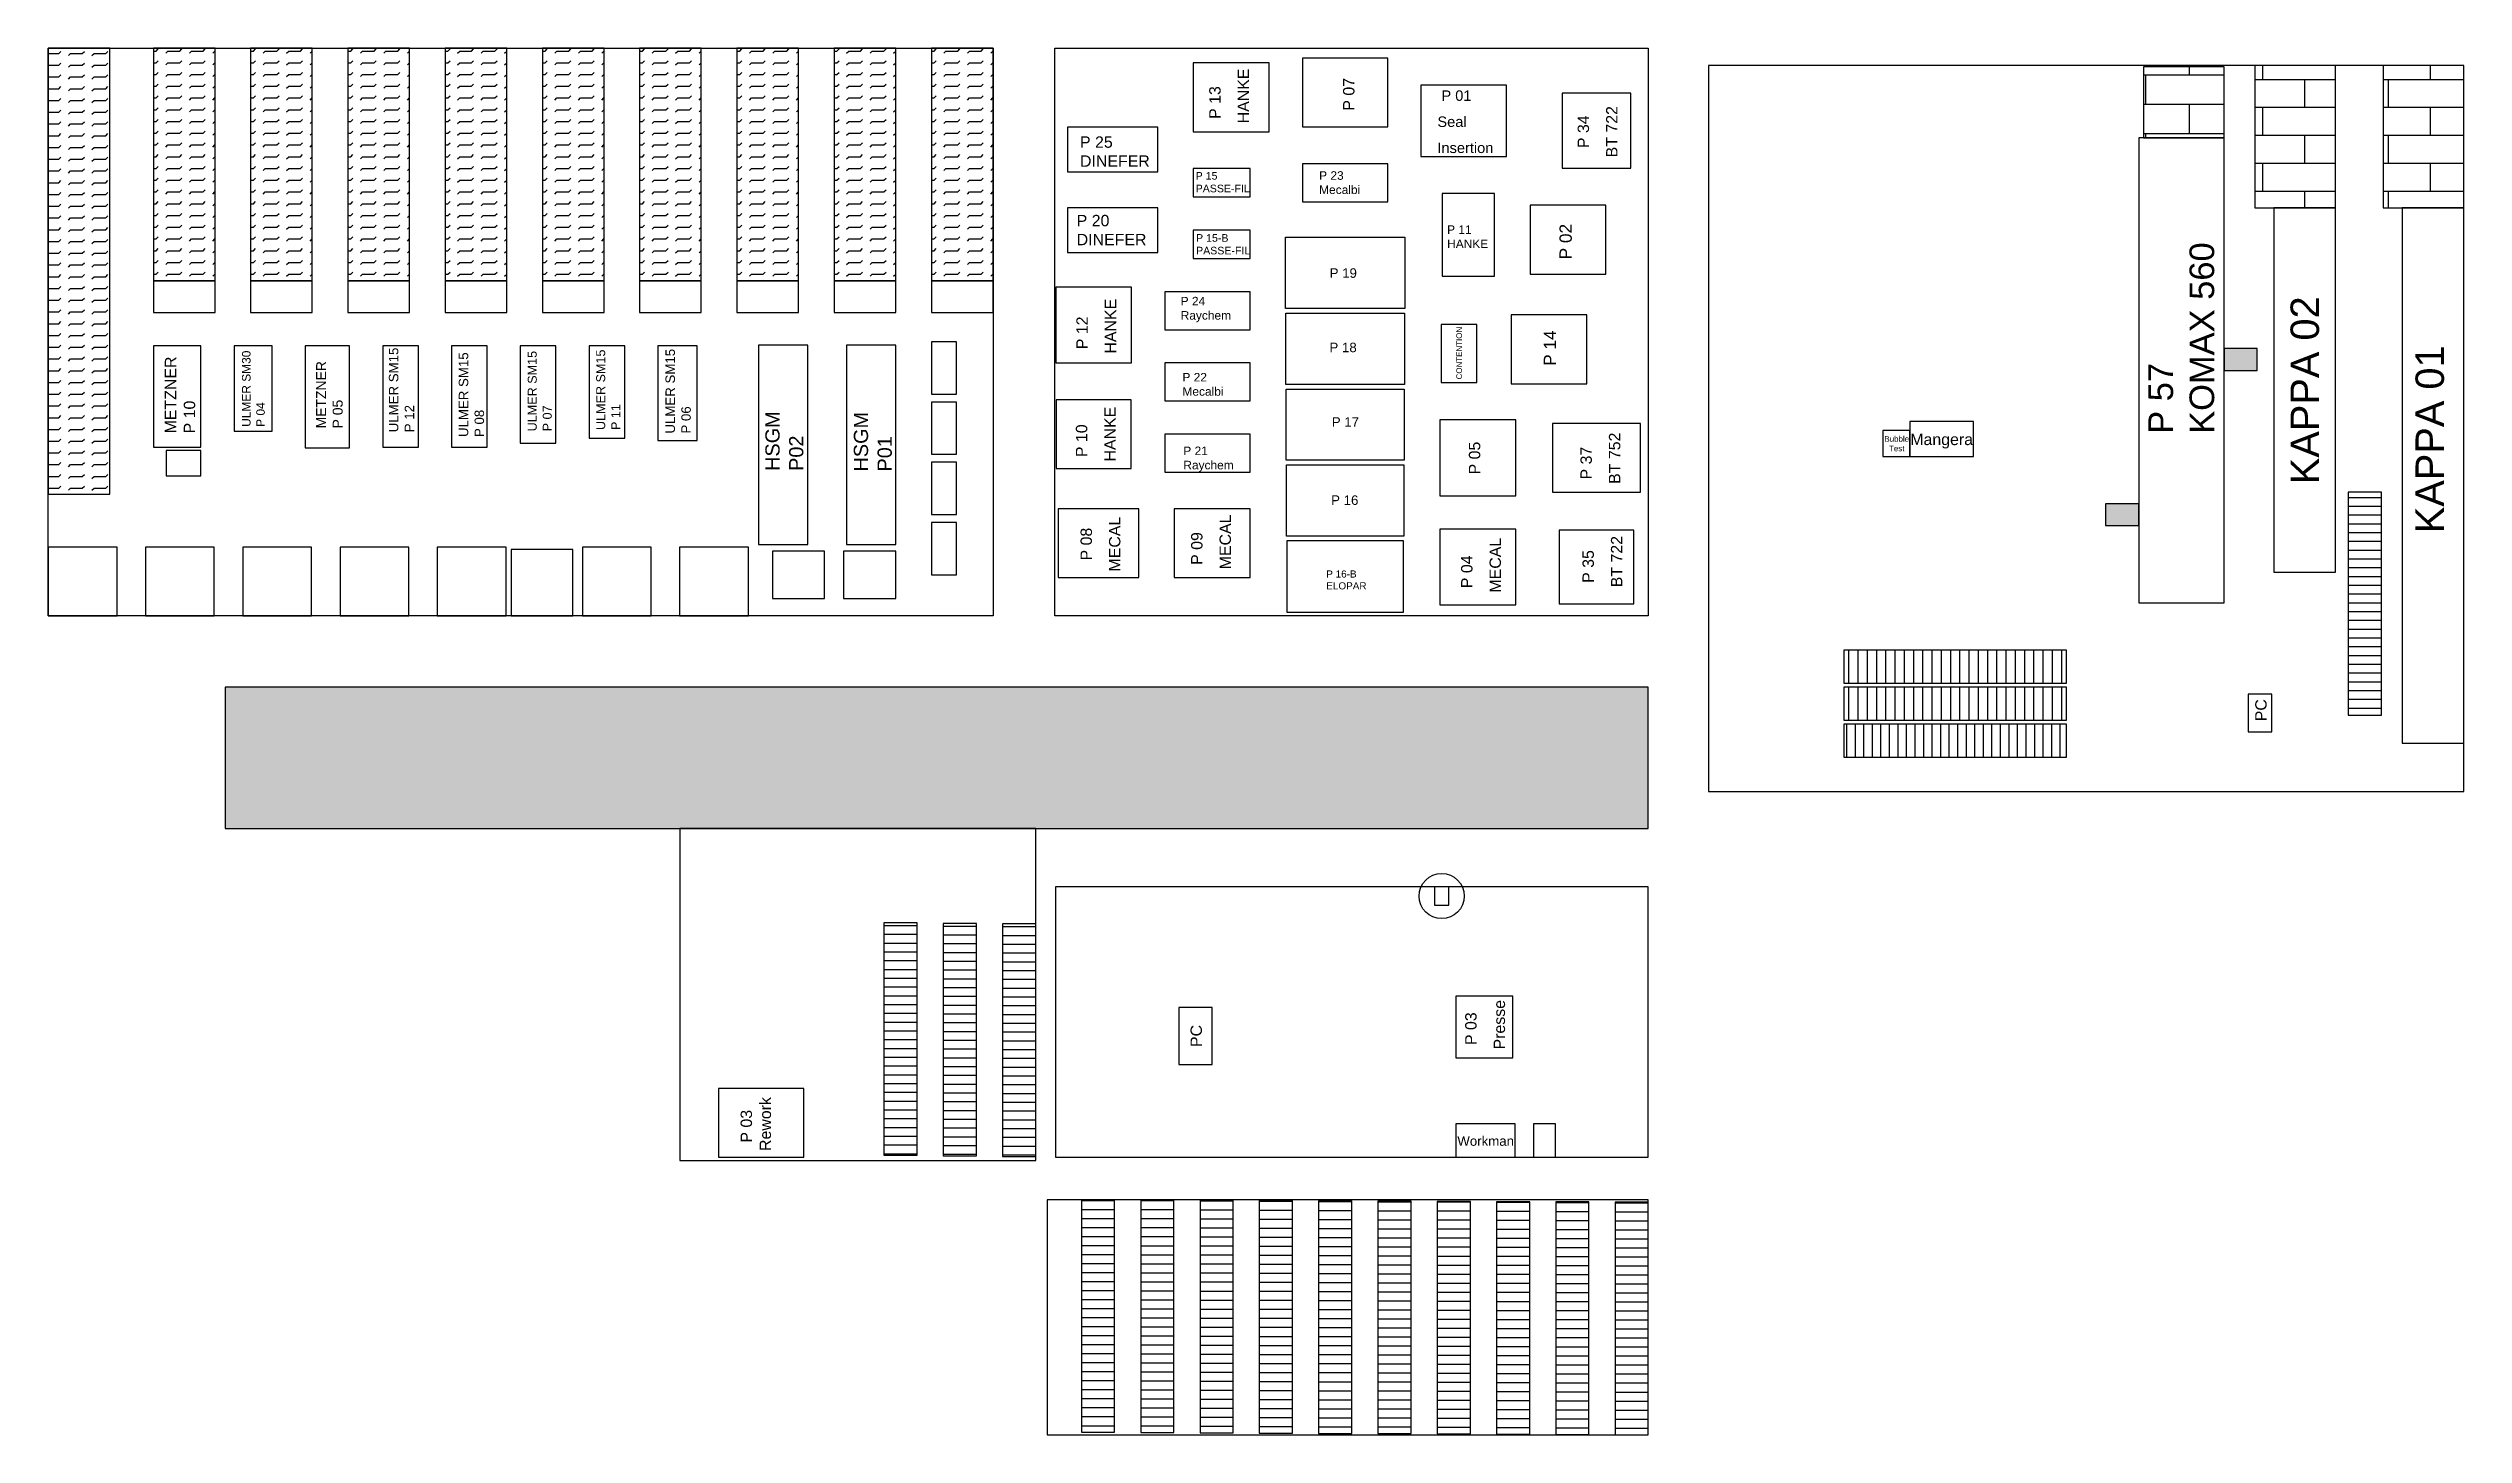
# Model space of a CAD drawing. Header units: inches. Extents: x 16 to 5108, y 31 to 2953.
import ezdxf

# ---------------------------------------------------------------- set-up
doc = ezdxf.new("R2010")
doc.units = ezdxf.units.IN
doc.header["$MEASUREMENT"] = 0
doc.styles.get("Standard").update_dxf_attribs({"font": 'arial.ttf'})
pattern_1 = [(0, (0, 0), (0, 58.93537), []), (90, (0, 0), (-88.392, 58.9354), [58.9354, -58.9354])]

# ---------------------------------------------------------------- blocks, each defined once
blk = doc.blocks.new('P24')
at = {"color": 7, "true_color": 0xffffff}
blk.add_lwpolyline([(3626.1, 3295.8), (3806.1, 3295.8), (3806.1, 3375.8), (3626.1, 3375.8)], close=True, dxfattribs=at)
at = {"insert": (3659.5, 3365.2), "char_height": 18, "attachment_point": 1}
blk.add_mtext_dynamic_manual_height_columns('P 24 \\PRaychem', width=113.925, gutter_width=12.5, heights=[0], dxfattribs=at)
blk = doc.blocks.new('P23')
at = {"color": 7, "true_color": 0xffffff}
blk.add_lwpolyline([(3626.1, 3145.8), (3806.1, 3145.8), (3806.1, 3225.8), (3626.1, 3225.8)], close=True, dxfattribs=at)
at = {"insert": (3661.4, 3210), "char_height": 18, "attachment_point": 1}
blk.add_mtext_dynamic_manual_height_columns('P 23 \\PMecalbi', width=113.925, gutter_width=12.5, heights=[0], dxfattribs=at)
blk = doc.blocks.new('P22')
at = {"color": 7, "true_color": 0xffffff}
blk.add_lwpolyline([(3626.1, 2995.8), (3806.1, 2995.8), (3806.1, 3075.8), (3626.1, 3075.8)], close=True, dxfattribs=at)
at = {"insert": (3663.2, 3054.8), "char_height": 18, "attachment_point": 1}
blk.add_mtext_dynamic_manual_height_columns('P 22 \\PMecalbi', width=113.925, gutter_width=12.5, heights=[0], dxfattribs=at)
blk = doc.blocks.new('P21')
at = {"color": 7, "true_color": 0xffffff}
blk.add_lwpolyline([(3626.1, 2845.8), (3806.1, 2845.8), (3806.1, 2925.8), (3626.1, 2925.8)], close=True, dxfattribs=at)
at = {"insert": (3665.1, 2899.6), "char_height": 18, "attachment_point": 1}
blk.add_mtext_dynamic_manual_height_columns('P 21 \\PRaychem', width=113.925, gutter_width=12.5, heights=[0], dxfattribs=at)
blk = doc.blocks.new('P15')
blk.add_lwpolyline([(3626.1, 2551.7), (3746.1, 2551.7), (3746.1, 2611.7), (3626.1, 2611.7)], close=True)
at = {"insert": (3631.1, 2604.2), "char_height": 16, "attachment_point": 1}
blk.add_mtext_dynamic_manual_height_columns('P 15\\PPASSE-FIL', width=97.126, gutter_width=12.5, heights=[0], dxfattribs=at)
blk = doc.blocks.new('P15-B')
blk.add_lwpolyline([(3626.1, 2353.8), (3746.1, 2353.8), (3746.1, 2413.8), (3626.1, 2413.8)], close=True)
at = {"insert": (3632, 2405.4), "char_height": 16, "attachment_point": 1}
blk.add_mtext_dynamic_manual_height_columns('P 15-B\\PPASSE-FIL', width=97.126, gutter_width=12.5, heights=[0], dxfattribs=at)
blk = doc.blocks.new('P25')
blk.add_lwpolyline([(3769.6, 2353.8), (3959.6, 2353.8), (3959.6, 2447.8), (3769.6, 2447.8)], close=True)
at = {"insert": (3795.8, 2428.5), "char_height": 24, "attachment_point": 1}
blk.add_mtext_dynamic_manual_height_columns('P 25 \\PDINEFER', width=152.973, gutter_width=12.5, heights=[0], dxfattribs=at)
blk = doc.blocks.new('P20')
blk.add_lwpolyline([(3777, 2551.7), (3967, 2551.7), (3967, 2645.7), (3777, 2645.7)], close=True)
at = {"insert": (3796.2, 2630.9), "char_height": 24, "attachment_point": 1}
blk.add_mtext_dynamic_manual_height_columns('P 20 \\PDINEFER', width=152.973, gutter_width=12.5, heights=[0], dxfattribs=at)
blk = doc.blocks.new('P11')
blk.add_lwpolyline([(3993.6, 2353.8), (4103.6, 2353.8), (4103.6, 2527.8), (3993.6, 2527.8)], close=True)
at = {"insert": (4003.8, 2461), "char_height": 18, "attachment_point": 1}
blk.add_mtext_dynamic_manual_height_columns('P 11\\PHANKE', width=55.388, gutter_width=12.5, heights=[0], dxfattribs=at)
blk = doc.blocks.new('CONTENTION')
blk.add_lwpolyline([(3626.1, 2021.8), (3701.1, 2021.8), (3701.1, 2143.8), (3626.1, 2143.8)], close=True)
at = {"insert": (3658.1, 2028.2), "char_height": 12, "attachment_point": 1, "rotation": 90}
blk.add_mtext_dynamic_manual_height_columns('CONTENTION ', width=35.228, gutter_width=12.5, heights=[0], dxfattribs=at)
blk = doc.blocks.new('PC_B')
at = {"color": 175, "true_color": 0x4554a5}
blk.add_lwpolyline([(4763.8, 1971.6), (4813.8, 1971.6), (4813.8, 2051.2), (4763.8, 2051.2)], close=True, dxfattribs=at)
at = {"color": 175, "true_color": 0x4554a5, "insert": (4778.7, 1993.7), "char_height": 24, "attachment_point": 1, "rotation": 90}
blk.add_mtext_dynamic_manual_height_columns('PC', width=26.14, gutter_width=12.5, heights=[0], dxfattribs=at)
blk = doc.blocks.new('REWORK_03')
blk.add_lwpolyline([(2249.1, 1152.8), (2429.1, 1152.8), (2429.1, 1297.8), (2249.1, 1297.8)], close=True)
at = {"insert": (2327.9, 1222.7), "char_height": 24, "attachment_point": 5, "rotation": 90}
blk.add_mtext_dynamic_manual_height_columns('P 03  Rework', width=119.801, gutter_width=12.5, heights=[0], dxfattribs=at)
blk = doc.blocks.new('Z_B')
at = {"color": 242, "true_color": 0xcd2027}
blk.add_lwpolyline([(3516.2, 1386.8), (5108.2, 1386.8), (5108.2, 2916.8), (3516.2, 2916.8)], close=True, dxfattribs=at)
blk = doc.blocks.new('Z_A')
at = {"color": 242, "true_color": 0xcd2027}
blk.add_lwpolyline([(2139.2, 615.8), (3389.2, 615.8), (3389.2, 1185.8), (2139.2, 1185.8)], close=True, dxfattribs=at)
blk = doc.blocks.new('P14')
blk.add_lwpolyline([(2249.1, 1577.8), (2409.1, 1577.8), (2409.1, 1722.8), (2249.1, 1722.8)], close=True)
at = {"insert": (2318, 1605.6), "char_height": 26, "attachment_point": 1, "rotation": 90}
blk.add_mtext_dynamic_manual_height_columns('\\pxsm1.5; P 14 ', width=119.801, gutter_width=12.5, heights=[0], dxfattribs=at)
blk = doc.blocks.new('P02')
blk.add_lwpolyline([(2471.7, 1577.8), (2631.7, 1577.8), (2631.7, 1722.8), (2471.7, 1722.8)], close=True)
at = {"insert": (2533.7, 1598.7), "char_height": 26, "attachment_point": 1, "rotation": 90}
blk.add_mtext_dynamic_manual_height_columns('\\pxsm1.5; P 02', width=119.801, gutter_width=12.5, heights=[0], dxfattribs=at)
blk = doc.blocks.new('P09')
blk.add_lwpolyline([(2701.8, 1577.8), (2861.8, 1577.8), (2861.8, 1722.8), (2701.8, 1722.8)], close=True)
at = {"insert": (2737.2, 1595.4), "char_height": 24, "attachment_point": 1, "rotation": 90}
blk.add_mtext_dynamic_manual_height_columns('\\pxsm1.5; P 09 \\PMECAL', width=119.801, gutter_width=12.5, heights=[0], dxfattribs=at)
blk = doc.blocks.new('P13')
blk.add_lwpolyline([(2888.5, 1577.8), (3048.5, 1577.8), (3048.5, 1722.8), (2888.5, 1722.8)], close=True)
at = {"insert": (2922.2, 1595.5), "char_height": 24, "attachment_point": 1, "rotation": 90}
blk.add_mtext_dynamic_manual_height_columns('\\pxsm1.5; P 13 \\PHANKE', width=119.801, gutter_width=12.5, heights=[0], dxfattribs=at)
blk = doc.blocks.new('P01')
blk.add_lwpolyline([(3068, 1572.8), (3248, 1572.8), (3248, 1722.8), (3068, 1722.8)], close=True)
at = {"insert": (3102.7, 1711.9), "char_height": 22, "attachment_point": 1}
blk.add_mtext_dynamic_manual_height_columns('\\pxsm1.5; P 01 Seal Insertion', width=130.567, gutter_width=12.5, heights=[0], dxfattribs=at)
blk = doc.blocks.new('P37')
blk.add_lwpolyline([(3314.1, 1577.8), (3499.1, 1577.8), (3499.1, 1722.8), (3314.1, 1722.8)], close=True)
at = {"insert": (3372.8, 1595.5), "char_height": 24, "attachment_point": 1, "rotation": 90}
blk.add_mtext_dynamic_manual_height_columns('\\pxsm1.5; P 37 \\PBT 752', width=119.801, gutter_width=12.5, heights=[0], dxfattribs=at)
blk = doc.blocks.new('P05')
blk.add_lwpolyline([(2249.1, 1336), (2409.1, 1336), (2409.1, 1496), (2249.1, 1496)], close=True)
at = {"insert": (2310.1, 1371.8), "char_height": 24, "attachment_point": 1, "rotation": 90}
blk.add_mtext_dynamic_manual_height_columns('\\pxsm1.5; P 05', width=119.801, gutter_width=12.5, heights=[0], dxfattribs=at)
blk = doc.blocks.new('PC-A')
at = {"color": 175, "true_color": 0x4554a5}
blk.add_lwpolyline([(2544.3, 1348.5), (2614.3, 1348.5), (2614.3, 1468.5), (2544.3, 1468.5)], close=True, dxfattribs=at)
at = {"color": 175, "true_color": 0x4554a5, "insert": (2580.9, 1408.3), "char_height": 24, "attachment_point": 5, "rotation": 90}
blk.add_mtext_dynamic_manual_height_columns('PC', width=119.801, gutter_width=12.5, heights=[0], dxfattribs=at)
blk = doc.blocks.new('P04')
blk.add_lwpolyline([(2668.9, 1344.2), (2828.9, 1344.2), (2828.9, 1504.2), (2668.9, 1504.2)], close=True)
at = {"insert": (2713.5, 1370.2), "char_height": 24, "attachment_point": 1, "rotation": 90}
blk.add_mtext_dynamic_manual_height_columns('\\pxsm1.5; P 04 \\PMECAL', width=119.801, gutter_width=12.5, heights=[0], dxfattribs=at)
blk = doc.blocks.new('P12')
blk.add_lwpolyline([(2878.1, 1344.1), (3038.1, 1344.1), (3038.1, 1504.1), (2878.1, 1504.1)], close=True)
at = {"insert": (2921.6, 1363.9), "char_height": 24, "attachment_point": 1, "rotation": 90}
blk.add_mtext_dynamic_manual_height_columns('\\pxsm1.5; P 12 \\PHANKE', width=119.801, gutter_width=12.5, heights=[0], dxfattribs=at)
blk = doc.blocks.new('PRESSE_03')
at = {"color": 175, "true_color": 0x4554a5}
blk.add_lwpolyline([(3117.8, 1362.1), (3237.8, 1362.1), (3237.8, 1492.1), (3117.8, 1492.1)], close=True, dxfattribs=at)
at = {"color": 175, "true_color": 0x4554a5, "insert": (3137.4, 1379.9), "char_height": 24, "attachment_point": 1, "rotation": 90}
blk.add_mtext_dynamic_manual_height_columns('\\pxsm1.5; P 03 \\PPresse', width=119.801, gutter_width=12.5, heights=[0], dxfattribs=at)
blk = doc.blocks.new('P35')
blk.add_lwpolyline([(3341.1, 1352.1), (3499.1, 1352.1), (3499.1, 1507.1), (3341.1, 1507.1)], close=True)
at = {"insert": (3390.6, 1386.8), "char_height": 24, "attachment_point": 1, "rotation": 90}
blk.add_mtext_dynamic_manual_height_columns('\\pxsm1.5; P 35 \\PBT 722', width=119.801, gutter_width=12.5, heights=[0], dxfattribs=at)
blk = doc.blocks.new('P07')
blk.add_lwpolyline([(2471.7, 1152.8), (2651.7, 1152.8), (2651.7, 1297.8), (2471.7, 1297.8)], close=True)
at = {"insert": (2569.6, 1221.7), "char_height": 24, "attachment_point": 5, "rotation": 90}
blk.add_mtext_dynamic_manual_height_columns('P 07', width=119.801, gutter_width=12.5, heights=[0], dxfattribs=at)
blk = doc.blocks.new('P08')
blk.add_lwpolyline([(2691.8, 1152.8), (2861.8, 1152.8), (2861.8, 1297.8), (2691.8, 1297.8)], close=True)
at = {"insert": (2781.3, 1223.5), "char_height": 24, "attachment_point": 5, "rotation": 90}
blk.add_mtext_dynamic_manual_height_columns('\\pxsm1.5;P 08 \\P\\ps*;MECAL', width=119.801, gutter_width=12.5, heights=[0], dxfattribs=at)
blk = doc.blocks.new('P10')
blk.add_lwpolyline([(2890.5, 1152.8), (3048.5, 1152.8), (3048.5, 1297.8), (2890.5, 1297.8)], close=True)
at = {"insert": (2932.1, 1167.6), "char_height": 24, "attachment_point": 1, "rotation": 90}
blk.add_mtext_dynamic_manual_height_columns('\\pxsm1.5; P 10 \\PHANKE', width=119.801, gutter_width=12.5, heights=[0], dxfattribs=at)
blk = doc.blocks.new('P34')
blk.add_lwpolyline([(3354.1, 1152.8), (3499.1, 1152.8), (3499.1, 1310.8), (3354.1, 1310.8)], close=True)
at = {"insert": (3428.9, 1229.3), "char_height": 24, "attachment_point": 5, "rotation": 90}
blk.add_mtext_dynamic_manual_height_columns('\\pxsm1.5;P 34 \\P\\ps*;BT 722', width=119.801, gutter_width=12.5, heights=[0], dxfattribs=at)
blk = doc.blocks.new('poutre')
at = {"color": 6}
blk.add_lwpolyline([(2938.6, 1146.8), (2968.6, 1146.8), (2968.6, 1185.8), (2938.6, 1185.8)], close=True, dxfattribs=at)
blk.add_circle((2953.6, 1166.3), 47.6, dxfattribs=at)
blk = doc.blocks.new('P19+Ref')
blk.add_lwpolyline([(3864.2, 2316.8), (4116, 2316.8), (4116, 2166.8), (3864.2, 2166.8)], close=True)
at = {"insert": (3957.6, 2251.4), "char_height": 20, "attachment_point": 1}
blk.add_mtext_dynamic_manual_height_columns('P 19 ', width=70.41, gutter_width=12.5, heights=[0], dxfattribs=at)
blk = doc.blocks.new('P18+Ref')
blk.add_lwpolyline([(3864.2, 2466.8), (4114.6, 2466.8), (4114.6, 2316.8), (3864.2, 2316.8)], close=True)
at = {"insert": (3956.5, 2404.6), "char_height": 20, "attachment_point": 1}
blk.add_mtext_dynamic_manual_height_columns('P 18 ', width=70.41, gutter_width=12.5, heights=[0], dxfattribs=at)
blk = doc.blocks.new('P17+Ref')
blk.add_lwpolyline([(3864.2, 2616.8), (4113.1, 2616.8), (4113.1, 2466.8), (3864.2, 2466.8)], close=True)
at = {"insert": (3960.7, 2557.5), "char_height": 20, "attachment_point": 1}
blk.add_mtext_dynamic_manual_height_columns('P 17 ', width=70.41, gutter_width=12.5, heights=[0], dxfattribs=at)
blk = doc.blocks.new('P16+Ref')
blk.add_lwpolyline([(3864.2, 2766.8), (4111.7, 2766.8), (4111.7, 2616.8), (3864.2, 2616.8)], close=True)
at = {"insert": (3958.5, 2702.7), "char_height": 20, "attachment_point": 1}
blk.add_mtext_dynamic_manual_height_columns('P 16 ', width=70.41, gutter_width=12.5, heights=[0], dxfattribs=at)
blk = doc.blocks.new('P16-B+Ref')
blk.add_lwpolyline([(4110.2, 2916.8), (3864.2, 2916.8), (3864.2, 2766.8), (4110.2, 2766.8)], close=True)
at = {"insert": (3947.5, 2854.5), "char_height": 15, "attachment_point": 1}
blk.add_mtext_dynamic_manual_height_columns('P 16-B\\PELOPAR', width=104.342, gutter_width=12.5, heights=[0], dxfattribs=at)
blk = doc.blocks.new('SMED_P57')
at = {"true_color": 0x136734}
h = blk.add_hatch(color=116, dxfattribs=at)
h.dxf.hatch_style = 1
h.paths.add_polyline_path([(4463.1, 2406.3), (4533.1, 2406.3), (4533.1, 2452.3), (4463.1, 2452.3)])
at = {"color": 116, "true_color": 0x136734}
blk.add_lwpolyline([(4463.1, 2406.3), (4533.1, 2406.3), (4533.1, 2452.3), (4463.1, 2452.3)], close=True, dxfattribs=at)
blk = doc.blocks.new('SMED02_P75')
at = {"true_color": 0x136734}
h = blk.add_hatch(color=116, dxfattribs=at)
h.dxf.hatch_style = 1
h.paths.add_polyline_path([(4734.6, 2799.6), (4804.6, 2799.6), (4804.6, 2845.6), (4734.6, 2845.6)])
at = {"color": 116, "true_color": 0x136734}
blk.add_lwpolyline([(4734.6, 2799.6), (4804.6, 2799.6), (4804.6, 2845.6), (4734.6, 2845.6)], close=True, dxfattribs=at)
blk = doc.blocks.new('BoB_KAPPA01')
at = {"true_color": 0x727430}
h = blk.add_hatch(dxfattribs=at)
h.set_pattern_fill('AR-BRSTD', color=67, scale=0.87, style=0)
h.set_pattern_definition(pattern_1)
h.paths.add_polyline_path([(5048.1, 3075.8), (5218.1, 3075.8), (5218.1, 3375.8), (5048.1, 3375.8)])
at = {"color": 67, "true_color": 0x727430}
blk.add_lwpolyline([(5048.1, 3075.8), (5218.1, 3075.8), (5218.1, 3375.8), (5048.1, 3375.8)], close=True, dxfattribs=at)
blk = doc.blocks.new('KAPPA01')
blk.add_lwpolyline([(5088.1, 1896.3), (5218.1, 1896.3), (5218.1, 3024.3), (5088.1, 3024.3)], close=True)
at = {"insert": (5116.5, 2338.6), "char_height": 60, "attachment_point": 1, "rotation": 90}
blk.add_mtext_dynamic_manual_height_columns('KAPPA 01', width=379.736, gutter_width=12.5, heights=[0], dxfattribs=at)
blk = doc.blocks.new('BoB+KAPPA01')
at = {"color": 175, "true_color": 0x4554a5}
blk.add_blockref('KAPPA01', (-109.9, -407.5), dxfattribs=at)
blk = doc.blocks.new('Z_FREE')
at = {"color": 116, "true_color": 0x136734}
blk.add_lwpolyline([(2137.8, 2953.3), (3389.2, 2953.3), (3389.2, 1756.8), (2137.8, 1756.8)], close=True, dxfattribs=at)
blk = doc.blocks.new('WORKMAN_A')
at = {"color": 175, "true_color": 0x4554a5}
blk.add_lwpolyline([(3123, 1152.8), (3248, 1152.8), (3248, 1222.8), (3123, 1222.8)], close=True, dxfattribs=at)
at = {"color": 175, "true_color": 0x4554a5, "insert": (3185.9, 1186.7), "char_height": 20, "attachment_point": 5}
blk.add_mtext_dynamic_manual_height_columns('Workman', width=119.801, gutter_width=12.5, heights=[0], dxfattribs=at)
blk = doc.blocks.new('Bubble_Test')
at = {"color": 175, "true_color": 0x4554a5}
blk.add_lwpolyline([(3883.6, 2092.7), (3940.6, 2092.7), (3940.6, 2147.7), (3883.6, 2147.7)], close=True, dxfattribs=at)
at = {"color": 175, "true_color": 0x4554a5, "insert": (3913, 2119.8), "char_height": 12, "attachment_point": 5}
blk.add_mtext_dynamic_manual_height_columns('Bubble \\PTest', width=119.801, gutter_width=12.5, heights=[0], dxfattribs=at)
blk = doc.blocks.new('mangera')
at = {"color": 175, "true_color": 0x4554a5}
blk.add_lwpolyline([(3940.6, 2092.7), (4074.6, 2092.7), (4074.6, 2166.7), (3940.6, 2166.7)], close=True, dxfattribs=at)
at = {"color": 175, "true_color": 0x4554a5, "insert": (4007.7, 2125.3), "char_height": 24, "attachment_point": 5}
blk.add_mtext_dynamic_manual_height_columns('Mangera', width=119.801, gutter_width=12.5, heights=[0], dxfattribs=at)
blk = doc.blocks.new('HSGM_01')
blk.add_lwpolyline([(3182.7, 2469.8), (3286.7, 2469.8), (3286.7, 2889.8), (3182.7, 2889.8)], close=True)
at = {"insert": (3198.3, 2623.7), "char_height": 30, "attachment_point": 1, "rotation": 90}
blk.add_mtext_dynamic_manual_height_columns('HSGM P01', width=59.269, gutter_width=12.5, heights=[0], dxfattribs=at)
blk = doc.blocks.new('HSGM_02')
blk.add_lwpolyline([(2997.2, 2469.8), (3101.2, 2469.8), (3101.2, 2889.8), (2997.2, 2889.8)], close=True)
at = {"insert": (3011.8, 2625), "char_height": 30, "attachment_point": 1, "rotation": 90}
blk.add_mtext_dynamic_manual_height_columns('HSGM P02', width=57.62, gutter_width=12.5, heights=[0], dxfattribs=at)
blk = doc.blocks.new('SM15_06')
blk.add_lwpolyline([(2775.2, 2649), (2858.2, 2649), (2858.2, 2849), (2775.2, 2849)], close=True)
at = {"insert": (2791.2, 2663.9), "char_height": 20, "attachment_point": 1, "rotation": 90}
blk.add_mtext_dynamic_manual_height_columns('ULMER SM15 \\PP 06', width=181.005, gutter_width=12.5, heights=[0], dxfattribs=at)
blk = doc.blocks.new('SM15_11')
blk.add_lwpolyline([(2650.1, 2654), (2725.1, 2654), (2725.1, 2849), (2650.1, 2849)], close=True)
at = {"insert": (2665, 2671.4), "char_height": 19, "attachment_point": 1, "rotation": 90}
blk.add_mtext_dynamic_manual_height_columns('ULMER SM15\\PP 11 ', width=181.005, gutter_width=12.5, heights=[0], dxfattribs=at)
blk = doc.blocks.new('SM15_07')
blk.add_lwpolyline([(2510.2, 2644), (2585.2, 2644), (2585.2, 2849), (2510.2, 2849)], close=True)
at = {"insert": (2525.8, 2668.6), "char_height": 19, "attachment_point": 1, "rotation": 90}
blk.add_mtext_dynamic_manual_height_columns('ULMER SM15\\PP 07 ', width=181.005, gutter_width=12.5, heights=[51.4], dxfattribs=at)
blk = doc.blocks.new('SM15_08')
blk.add_lwpolyline([(2383.7, 2635), (2458.7, 2635), (2458.7, 2849), (2383.7, 2849)], close=True)
at = {"insert": (2398.9, 2656.6), "char_height": 20, "attachment_point": 1, "rotation": 90}
blk.add_mtext_dynamic_manual_height_columns('ULMER SM15\\PP 08 ', width=181.005, gutter_width=12.5, heights=[0], dxfattribs=at)
blk = doc.blocks.new('SM15_12')
blk.add_lwpolyline([(2228.2, 2635), (2303.2, 2635), (2303.2, 2849), (2228.2, 2849)], close=True)
at = {"insert": (2241.1, 2666.6), "char_height": 20, "attachment_point": 1, "rotation": 90}
blk.add_mtext_dynamic_manual_height_columns('ULMER SM15\\PP 12 ', width=181.005, gutter_width=12.5, heights=[0], dxfattribs=at)
blk = doc.blocks.new('METZNER_05')
blk.add_lwpolyline([(2079.6, 2634), (2173.1, 2634), (2173.1, 2849), (2079.6, 2849)], close=True)
at = {"insert": (2102.6, 2674.9), "char_height": 21, "attachment_point": 1, "rotation": 90}
blk.add_mtext_dynamic_manual_height_columns('METZNER\\PP 05', width=145.38, gutter_width=12.5, heights=[0], dxfattribs=at)
blk = doc.blocks.new('SM30_04')
blk.add_lwpolyline([(1939.3, 2669), (2019.3, 2669), (2019.3, 2849), (1939.3, 2849)], close=True)
at = {"insert": (1956.1, 2678.1), "char_height": 18, "attachment_point": 1, "rotation": 90}
blk.add_mtext_dynamic_manual_height_columns('ULMER SM30\\PP 04', width=159.463, gutter_width=12.5, heights=[0], dxfattribs=at)
blk = doc.blocks.new('METZNER_10')
blk.add_lwpolyline([(1736, 2635), (1836, 2635), (1836, 2849), (1736, 2849)], close=True)
at = {"insert": (1760, 2664.3), "char_height": 24, "attachment_point": 1, "rotation": 90}
blk.add_mtext_dynamic_manual_height_columns('METZNER\\PP 10 ', width=69.063, gutter_width=12.5, heights=[0], dxfattribs=at)
blk = doc.blocks.new('BOX')
at = {"true_color": 0x139b48}
h = blk.add_hatch(dxfattribs=at)
h.set_pattern_fill('FLEX', color=114, scale=3.9)
h.set_pattern_definition([(0, (-1373.282, -4957.616), (0, 24.765), [24.765, -24.765]), (45, (-1348.517, -4957.616), (0, 24.765), [6.19125, -22.6405, 6.19125, -35.023])])
h.paths.add_polyline_path([(1348.6, 1946.1), (1478.6, 1946.1), (1478.6, 2886.1), (1348.6, 2886.1)])
at = {"color": 114, "true_color": 0x139b48}
blk.add_lwpolyline([(1348.6, 1946.1), (1478.6, 1946.1), (1478.6, 2886.1), (1348.6, 2886.1)], close=True, dxfattribs=at)
blk = doc.blocks.new('PC_cuttingtubes')
for points in [[(3243.1, 2157.3), (3296.1, 2157.3), (3296.1, 2267.3), (3243.1, 2267.3)], [(3243.1, 2030.4), (3296.1, 2030.4), (3296.1, 2140.4), (3243.1, 2140.4)], [(3243.1, 1903.4), (3296.1, 1903.4), (3296.1, 2013.4), (3243.1, 2013.4)], [(3243.1, 1776.4), (3296.1, 1776.4), (3296.1, 1886.4), (3243.1, 1886.4)]]:
    blk.add_lwpolyline(points, close=True)
blk = doc.blocks.new('BOX_01')
blk.add_lwpolyline([(3058.1, 1726.1), (3168.1, 1726.1), (3168.1, 1826.1), (3058.1, 1826.1)], close=True)
blk = doc.blocks.new('BOX_02')
blk.add_lwpolyline([(2908.1, 1726.1), (3018.1, 1726.1), (3018.1, 1826.1), (2908.1, 1826.1)], close=True)
blk = doc.blocks.new('BOX_1')
at = {"true_color": 0x139b48}
h = blk.add_hatch(dxfattribs=at)
h.set_pattern_fill('FLEX', color=114, scale=3.9)
h.set_pattern_definition([(0, (323.56, -5769.633), (0, 24.765), [24.765, -24.765]), (45, (348.324, -5769.633), (0, 24.765), [6.19125, -22.6405, 6.19125, -35.023])])
h.paths.add_polyline_path([(3243.1, 2396.1), (3373.1, 2396.1), (3373.1, 2886.1), (3243.1, 2886.1)])
at = {"color": 114, "true_color": 0x139b48}
for points in [[(3243.1, 2396.1), (3373.1, 2396.1), (3373.1, 2886.1), (3243.1, 2886.1)], [(3243.1, 2329.1), (3373.1, 2329.1), (3373.1, 2396.1), (3243.1, 2396.1)]]:
    blk.add_lwpolyline(points, close=True, dxfattribs=at)
blk = doc.blocks.new('BOX_2')
at = {"true_color": 0x139b48}
h = blk.add_hatch(dxfattribs=at)
h.set_pattern_fill('FLEX', color=114, scale=3.9)
h.set_pattern_definition([(0, (118.56, -5769.633), (0, 24.765), [24.765, -24.765]), (45, (143.324, -5769.633), (0, 24.765), [6.19125, -22.6405, 6.19125, -35.023])])
h.paths.add_polyline_path([(3038.1, 2396.1), (3168.1, 2396.1), (3168.1, 2886.1), (3038.1, 2886.1)])
at = {"color": 114, "true_color": 0x139b48}
for points in [[(3038.1, 2396.1), (3168.1, 2396.1), (3168.1, 2886.1), (3038.1, 2886.1)], [(3038.1, 2329.1), (3168.1, 2329.1), (3168.1, 2396.1), (3038.1, 2396.1)]]:
    blk.add_lwpolyline(points, close=True, dxfattribs=at)
blk = doc.blocks.new('BOX_3')
at = {"true_color": 0x139b48}
h = blk.add_hatch(dxfattribs=at)
h.set_pattern_fill('FLEX', color=114, scale=3.9)
h.set_pattern_definition([(0, (-86.44, -5769.633), (0, 24.765), [24.765, -24.765]), (45, (-61.676, -5769.633), (0, 24.765), [6.19125, -22.6405, 6.19125, -35.023])])
h.paths.add_polyline_path([(2833.1, 2396.1), (2963.1, 2396.1), (2963.1, 2886.1), (2833.1, 2886.1)])
at = {"color": 114, "true_color": 0x139b48}
for points in [[(2833.1, 2396.1), (2963.1, 2396.1), (2963.1, 2886.1), (2833.1, 2886.1)], [(2833.1, 2329.1), (2963.1, 2329.1), (2963.1, 2396.1), (2833.1, 2396.1)]]:
    blk.add_lwpolyline(points, close=True, dxfattribs=at)
blk = doc.blocks.new('BOX_4')
at = {"true_color": 0x139b48}
h = blk.add_hatch(dxfattribs=at)
h.set_pattern_fill('FLEX', color=114, scale=3.9)
h.set_pattern_definition([(0, (-291.44, -5769.633), (0, 24.765), [24.765, -24.765]), (45, (-266.676, -5769.633), (0, 24.765), [6.19125, -22.6405, 6.19125, -35.023])])
h.paths.add_polyline_path([(2628.1, 2396.1), (2758.1, 2396.1), (2758.1, 2886.1), (2628.1, 2886.1)])
at = {"color": 114, "true_color": 0x139b48}
for points in [[(2628.1, 2396.1), (2758.1, 2396.1), (2758.1, 2886.1), (2628.1, 2886.1)], [(2628.1, 2329.1), (2758.1, 2329.1), (2758.1, 2396.1), (2628.1, 2396.1)]]:
    blk.add_lwpolyline(points, close=True, dxfattribs=at)
blk = doc.blocks.new('BOX_5')
at = {"true_color": 0x139b48}
h = blk.add_hatch(dxfattribs=at)
h.set_pattern_fill('FLEX', color=114, scale=3.9)
h.set_pattern_definition([(0, (-496.44, -5769.633), (0, 24.765), [24.765, -24.765]), (45, (-471.676, -5769.633), (0, 24.765), [6.19125, -22.6405, 6.19125, -35.023])])
h.paths.add_polyline_path([(2423.1, 2396.1), (2553.1, 2396.1), (2553.1, 2886.1), (2423.1, 2886.1)])
at = {"color": 114, "true_color": 0x139b48}
for points in [[(2423.1, 2396.1), (2553.1, 2396.1), (2553.1, 2886.1), (2423.1, 2886.1)], [(2423.1, 2329.1), (2553.1, 2329.1), (2553.1, 2396.1), (2423.1, 2396.1)]]:
    blk.add_lwpolyline(points, close=True, dxfattribs=at)
blk = doc.blocks.new('BOX_6')
at = {"true_color": 0x139b48}
h = blk.add_hatch(dxfattribs=at)
h.set_pattern_fill('FLEX', color=114, scale=3.9)
h.set_pattern_definition([(0, (-701.44, -5769.633), (0, 24.765), [24.765, -24.765]), (45, (-676.676, -5769.633), (0, 24.765), [6.19125, -22.6405, 6.19125, -35.023])])
h.paths.add_polyline_path([(2218.1, 2396.1), (2348.1, 2396.1), (2348.1, 2886.1), (2218.1, 2886.1)])
at = {"color": 114, "true_color": 0x139b48}
for points in [[(2218.1, 2396.1), (2348.1, 2396.1), (2348.1, 2886.1), (2218.1, 2886.1)], [(2218.1, 2329.1), (2348.1, 2329.1), (2348.1, 2396.1), (2218.1, 2396.1)]]:
    blk.add_lwpolyline(points, close=True, dxfattribs=at)
blk = doc.blocks.new('BOX_7')
at = {"true_color": 0x139b48}
h = blk.add_hatch(dxfattribs=at)
h.set_pattern_fill('FLEX', color=114, scale=3.9)
h.set_pattern_definition([(0, (-906.44, -5769.633), (0, 24.765), [24.765, -24.765]), (45, (-881.676, -5769.633), (0, 24.765), [6.19125, -22.6405, 6.19125, -35.023])])
h.paths.add_polyline_path([(2013.1, 2396.1), (2143.1, 2396.1), (2143.1, 2886.1), (2013.1, 2886.1)])
at = {"color": 114, "true_color": 0x139b48}
for points in [[(2013.1, 2396.1), (2143.1, 2396.1), (2143.1, 2886.1), (2013.1, 2886.1)], [(2013.1, 2329.1), (2143.1, 2329.1), (2143.1, 2396.1), (2013.1, 2396.1)]]:
    blk.add_lwpolyline(points, close=True, dxfattribs=at)
blk = doc.blocks.new('BOX_8')
at = {"true_color": 0x139b48}
h = blk.add_hatch(dxfattribs=at)
h.set_pattern_fill('FLEX', color=114, scale=3.9)
h.set_pattern_definition([(0, (-1111.44, -5769.633), (0, 24.765), [24.765, -24.765]), (45, (-1086.676, -5769.633), (0, 24.765), [6.19125, -22.6405, 6.19125, -35.023])])
h.paths.add_polyline_path([(1808.1, 2396.1), (1938.1, 2396.1), (1938.1, 2886.1), (1808.1, 2886.1)])
at = {"color": 114, "true_color": 0x139b48}
for points in [[(1808.1, 2396.1), (1938.1, 2396.1), (1938.1, 2886.1), (1808.1, 2886.1)], [(1808.1, 2329.1), (1938.1, 2329.1), (1938.1, 2396.1), (1808.1, 2396.1)]]:
    blk.add_lwpolyline(points, close=True, dxfattribs=at)
blk = doc.blocks.new('BOX_9')
at = {"true_color": 0x139b48}
h = blk.add_hatch(dxfattribs=at)
h.set_pattern_fill('FLEX', color=114, scale=3.9)
h.set_pattern_definition([(0, (-1316.44, -5769.633), (0, 24.765), [24.765, -24.765]), (45, (-1291.676, -5769.633), (0, 24.765), [6.19125, -22.6405, 6.19125, -35.023])])
h.paths.add_polyline_path([(1603.1, 2396.1), (1733.1, 2396.1), (1733.1, 2886.1), (1603.1, 2886.1)])
at = {"color": 114, "true_color": 0x139b48}
for points in [[(1603.1, 2396.1), (1733.1, 2396.1), (1733.1, 2886.1), (1603.1, 2886.1)], [(1603.1, 2329.1), (1733.1, 2329.1), (1733.1, 2396.1), (1603.1, 2396.1)]]:
    blk.add_lwpolyline(points, close=True, dxfattribs=at)
blk = doc.blocks.new('Z_CuttingTubes')
at = {"color": 2, "true_color": 0xf1eb1f}
blk.add_lwpolyline([(16.2, 2953.3), (2007.8, 2953.3), (2007.8, 1756.8), (16.2, 1756.8)], close=True, dxfattribs=at)
blk = doc.blocks.new('Dereeling_tbl06')
at = {"color": 30, "true_color": 0xf26722}
blk.add_lwpolyline([(1347.1, 1756.8), (1492.1, 1756.8), (1492.1, 1901.8), (1347.1, 1901.8)], close=True, dxfattribs=at)
blk = doc.blocks.new('Dereeling_tb11')
at = {"color": 30, "true_color": 0xf26722}
blk.add_lwpolyline([(1142.1, 1756.8), (1287.1, 1756.8), (1287.1, 1901.8), (1142.1, 1901.8)], close=True, dxfattribs=at)
blk = doc.blocks.new('BOX_07')
blk.add_lwpolyline([(991.8, 1756.8), (1121.8, 1756.8), (1121.8, 1896.8), (991.8, 1896.8)], close=True)
blk = doc.blocks.new('Dereeling_tbl08')
at = {"color": 30, "true_color": 0xf26722}
blk.add_lwpolyline([(836.2, 1756.8), (981.2, 1756.8), (981.2, 1901.8), (836.2, 1901.8)], close=True, dxfattribs=at)
blk = doc.blocks.new('Dereeling_tbl12')
at = {"color": 30, "true_color": 0xf26722}
blk.add_lwpolyline([(631.2, 1756.8), (776.2, 1756.8), (776.2, 1901.8), (631.2, 1901.8)], close=True, dxfattribs=at)
blk = doc.blocks.new('Dereeling_tbl05')
at = {"color": 30, "true_color": 0xf26722}
blk.add_lwpolyline([(426.2, 1756.8), (571.2, 1756.8), (571.2, 1901.8), (426.2, 1901.8)], close=True, dxfattribs=at)
blk = doc.blocks.new('Dereeling_tbl04')
at = {"color": 30, "true_color": 0xf26722}
blk.add_lwpolyline([(221.2, 1756.8), (366.2, 1756.8), (366.2, 1901.8), (221.2, 1901.8)], close=True, dxfattribs=at)
blk = doc.blocks.new('Dereeling_tbl10')
at = {"color": 30, "true_color": 0xf26722}
blk.add_lwpolyline([(16.2, 1756.8), (161.2, 1756.8), (161.2, 1901.8), (16.2, 1901.8)], close=True, dxfattribs=at)
blk = doc.blocks.new('P57')
blk.add_lwpolyline([(4533.1, 1958), (4713.1, 1958), (4713.1, 2938), (4533.1, 2938)], close=True)
at = {"insert": (4553.4, 2314.3), "char_height": 52, "attachment_point": 1, "rotation": 90}
blk.add_mtext_dynamic_manual_height_columns('P 57\\PKOMAX 560', width=518.445, gutter_width=12.5, heights=[0], dxfattribs=at)
blk = doc.blocks.new('BoB_P57')
at = {"true_color": 0x727430}
h = blk.add_hatch(dxfattribs=at)
h.set_pattern_fill('AR-BRSTD', color=67, scale=0.91, style=0)
h.set_pattern_definition([(0, (0, 0), (0, 61.64504), []), (90, (0, 0), (-92.456, 61.645), [61.645, -61.645])])
h.paths.add_polyline_path([(4543.1, 3223.3), (4713.1, 3223.3), (4713.1, 3373.3), (4543.1, 3373.3)])
at = {"color": 67, "true_color": 0x727430}
blk.add_lwpolyline([(4543.1, 3223.3), (4713.1, 3223.3), (4713.1, 3373.3), (4543.1, 3373.3)], close=True, dxfattribs=at)
blk = doc.blocks.new('KAPPA02')
blk.add_lwpolyline([(4818.1, 2170), (4948.1, 2170), (4948.1, 2938), (4818.1, 2938)], close=True)
at = {"insert": (4853.1, 2355.7), "char_height": 60, "attachment_point": 1, "rotation": 90}
blk.add_mtext_dynamic_manual_height_columns('KAPPA 02', width=456.599, gutter_width=12.5, heights=[0], dxfattribs=at)
blk = doc.blocks.new('BoB_KAPPA02')
at = {"true_color": 0x727430}
h = blk.add_hatch(dxfattribs=at)
h.set_pattern_fill('AR-BRSTD', color=67, scale=0.87, style=0)
h.set_pattern_definition(pattern_1)
h.paths.add_polyline_path([(4778.1, 3075.8), (4948.1, 3075.8), (4948.1, 3375.8), (4778.1, 3375.8)])
at = {"color": 67, "true_color": 0x727430}
blk.add_lwpolyline([(4778.1, 3075.8), (4948.1, 3075.8), (4948.1, 3375.8), (4778.1, 3375.8)], close=True, dxfattribs=at)
blk = doc.blocks.new('Z_REWORK')
at = {"color": 40, "true_color": 0xf8d731}
blk.add_lwpolyline([(1347.8, 608.8), (2097.8, 608.8), (2097.8, 1308.8), (1347.8, 1308.8)], close=True, dxfattribs=at)

msp = doc.modelspace()

# ---------------------------------------------------------------- hatches: boundary and pattern name
at = {"true_color": 0xcd6928}
h = msp.add_hatch(dxfattribs=at)
h.set_pattern_fill('ACAD_ISO05W100', color=32, scale=3.7)
h.set_pattern_definition([(0, (-2572.728, -4449.88), (0, 18.5), [88.8, -11.1, 1.85, -11.1, 1.85, -11.1])])
h.paths.add_polyline_path([(4864.8, 1547.6), (4934.8, 1547.6), (4934.8, 2017.6), (4864.8, 2017.6)])
h = msp.add_hatch(dxfattribs=at)
h.set_pattern_fill('ACAD_ISO08W100', color=32, scale=3.9, angle=90)
h.set_pattern_definition([(90, (-2564.243, -4428.383), (-19.5, 1e-15), [93.6, -11.7, 23.4, -11.7])])
h.paths.add_polyline_path([(4271.2, 1614.8), (4271.2, 1684.8), (3801.2, 1684.8), (3801.2, 1614.8)])
at = {"true_color": 0x636466}
h = msp.add_hatch(dxfattribs=at)
h.set_pattern_fill('ANGLE', color=251, scale=5.1)
h.set_pattern_definition([(0, (-2145.05, -4677.306), (0, 35.6235), [25.908, -9.7155]), (90, (-2145.05, -4677.306), (-35.6235, 2e-15), [25.908, -9.7155])])
h.paths.add_polyline_path([(389.2, 1308.8), (3389.2, 1308.8), (3389.2, 1606.8), (389.2, 1606.8)])
at = {"true_color": 0xcd6928}
h = msp.add_hatch(dxfattribs=at)
h.set_pattern_fill('ACAD_ISO05W100', color=32, scale=3.9, angle=90)
h.set_pattern_definition([(90, (-2564.243, -4428.383), (-19.5, 1e-15), [93.6, -11.7, 1.95, -11.7, 1.95, -11.7])])
h.paths.add_polyline_path([(4271.2, 1536.8), (4271.2, 1606.8), (3801.2, 1606.8), (3801.2, 1536.8)])
h = msp.add_hatch(dxfattribs=at)
h.set_pattern_fill('ACAD_ISO05W100', color=32, scale=3.6, angle=90)
h.set_pattern_definition([(90, (-2564.243, -4428.383), (-18, 1e-15), [86.4, -10.8, 1.8, -10.8, 1.8, -10.8])])
h.paths.add_polyline_path([(4271.2, 1458.8), (4271.2, 1528.8), (3801.2, 1528.8), (3801.2, 1458.8)])
h = msp.add_hatch(dxfattribs=at)
h.set_pattern_fill('ACAD_ISO05W100', color=32, scale=3.7)
h.set_pattern_definition([(0, (-2257.348, -4519.822), (0, 18.5), [88.8, -11.1, 1.85, -11.1, 1.85, -11.1])])
h.paths.add_polyline_path([(1777.8, 619.8), (1847.8, 619.8), (1847.8, 1109.8), (1777.8, 1109.8)])
h = msp.add_hatch(dxfattribs=at)
h.set_pattern_fill('ACAD_ISO05W100', color=32, scale=3.7)
h.set_pattern_definition([(0, (-2132.353, -4520.975), (0, 18.5), [88.8, -11.1, 1.85, -11.1, 1.85, -11.1])])
h.paths.add_polyline_path([(1902.8, 618.6), (1972.8, 618.6), (1972.8, 1108.6), (1902.8, 1108.6)])
h = msp.add_hatch(dxfattribs=at)
h.set_pattern_fill('ACAD_ISO05W100', color=32, scale=3.7)
h.set_pattern_definition([(0, (-2007.358, -4522.128), (0, 18.5), [88.8, -11.1, 1.85, -11.1, 1.85, -11.1])])
h.paths.add_polyline_path([(2027.8, 617.5), (2097.8, 617.5), (2097.8, 1107.5), (2027.8, 1107.5)])
h = msp.add_hatch(dxfattribs=at)
h.set_pattern_fill('ACAD_ISO05W100', color=32, scale=3.8)
h.set_pattern_definition([(0, (-3240.434, -4358.16), (0, 19), [91.2, -11.4, 1.9, -11.4, 1.9, -11.4])])
h.paths.add_polyline_path([(2194.2, 35.9), (2264.2, 35.9), (2264.2, 525.9), (2194.2, 525.9)])
h = msp.add_hatch(dxfattribs=at)
h.set_pattern_fill('ACAD_ISO05W100', color=32, scale=3.8)
h.set_pattern_definition([(0, (-3115.436, -4358.72), (0, 19), [91.2, -11.4, 1.9, -11.4, 1.9, -11.4])])
h.paths.add_polyline_path([(2319.2, 35.3), (2389.2, 35.3), (2389.2, 525.3), (2319.2, 525.3)])
h = msp.add_hatch(dxfattribs=at)
h.set_pattern_fill('ACAD_ISO05W100', color=32, scale=3.8)
h.set_pattern_definition([(0, (-2990.437, -4359.28), (0, 19), [91.2, -11.4, 1.9, -11.4, 1.9, -11.4])])
h.paths.add_polyline_path([(2444.2, 34.8), (2514.2, 34.8), (2514.2, 524.8), (2444.2, 524.8)])
h = msp.add_hatch(dxfattribs=at)
h.set_pattern_fill('ACAD_ISO05W100', color=32, scale=3.8)
h.set_pattern_definition([(0, (-2865.438, -4359.84), (0, 19), [91.2, -11.4, 1.9, -11.4, 1.9, -11.4])])
h.paths.add_polyline_path([(2569.2, 34.2), (2639.2, 34.2), (2639.2, 524.2), (2569.2, 524.2)])
h = msp.add_hatch(dxfattribs=at)
h.set_pattern_fill('ACAD_ISO05W100', color=32, scale=3.8)
h.set_pattern_definition([(0, (-2740.44, -4360.4), (0, 19), [91.2, -11.4, 1.9, -11.4, 1.9, -11.4])])
h.paths.add_polyline_path([(2694.2, 33.6), (2764.2, 33.6), (2764.2, 523.6), (2694.2, 523.6)])
h = msp.add_hatch(dxfattribs=at)
h.set_pattern_fill('ACAD_ISO05W100', color=32, scale=3.8)
h.set_pattern_definition([(0, (-2615.44, -4360.96), (0, 19), [91.2, -11.4, 1.9, -11.4, 1.9, -11.4])])
h.paths.add_polyline_path([(2819.2, 33.1), (2889.2, 33.1), (2889.2, 523.1), (2819.2, 523.1)])
h = msp.add_hatch(dxfattribs=at)
h.set_pattern_fill('ACAD_ISO05W100', color=32, scale=3.8)
h.set_pattern_definition([(0, (-2490.442, -4361.519), (0, 19), [91.2, -11.4, 1.9, -11.4, 1.9, -11.4])])
h.paths.add_polyline_path([(2944.2, 32.5), (3014.2, 32.5), (3014.2, 522.5), (2944.2, 522.5)])
h = msp.add_hatch(dxfattribs=at)
h.set_pattern_fill('ACAD_ISO05W100', color=32, scale=3.8)
h.set_pattern_definition([(0, (-2365.443, -4362.079), (0, 19), [91.2, -11.4, 1.9, -11.4, 1.9, -11.4])])
h.paths.add_polyline_path([(3069.2, 32), (3139.2, 32), (3139.2, 522), (3069.2, 522)])
h = msp.add_hatch(dxfattribs=at)
h.set_pattern_fill('ACAD_ISO05W100', color=32, scale=3.8)
h.set_pattern_definition([(0, (-2240.444, -4362.639), (0, 19), [91.2, -11.4, 1.9, -11.4, 1.9, -11.4])])
h.paths.add_polyline_path([(3194.2, 31.4), (3264.2, 31.4), (3264.2, 521.4), (3194.2, 521.4)])
h = msp.add_hatch(dxfattribs=at)
h.set_pattern_fill('ACAD_ISO05W100', color=32, scale=3.8)
h.set_pattern_definition([(0, (-2115.446, -4363.199), (0, 19), [91.2, -11.4, 1.9, -11.4, 1.9, -11.4])])
h.paths.add_polyline_path([(3319.2, 30.8), (3389.2, 30.8), (3389.2, 520.8), (3319.2, 520.8)])

# ---------------------------------------------------------------- linework, layer by layer
msp.add_lwpolyline([(264.8, 2052.2), (337.8, 2052.2), (337.8, 2105.2), (264.8, 2105.2)], close=True)
at = {"color": 32, "true_color": 0xcd6928}
for points in [[(4864.8, 1547.6), (4934.8, 1547.6), (4934.8, 2017.6), (4864.8, 2017.6)], [(4271.2, 1614.8), (4271.2, 1684.8), (3801.2, 1684.8), (3801.2, 1614.8)], [(4271.2, 1536.8), (4271.2, 1606.8), (3801.2, 1606.8), (3801.2, 1536.8)], [(4271.2, 1458.8), (4271.2, 1528.8), (3801.2, 1528.8), (3801.2, 1458.8)], [(1777.8, 619.8), (1847.8, 619.8), (1847.8, 1109.8), (1777.8, 1109.8)], [(1902.8, 618.6), (1972.8, 618.6), (1972.8, 1108.6), (1902.8, 1108.6)], [(2027.8, 617.5), (2097.8, 617.5), (2097.8, 1107.5), (2027.8, 1107.5)], [(2194.2, 35.9), (2264.2, 35.9), (2264.2, 525.9), (2194.2, 525.9)], [(2319.2, 35.3), (2389.2, 35.3), (2389.2, 525.3), (2319.2, 525.3)], [(2444.2, 34.8), (2514.2, 34.8), (2514.2, 524.8), (2444.2, 524.8)], [(2569.2, 34.2), (2639.2, 34.2), (2639.2, 524.2), (2569.2, 524.2)], [(2694.2, 33.6), (2764.2, 33.6), (2764.2, 523.6), (2694.2, 523.6)], [(2819.2, 33.1), (2889.2, 33.1), (2889.2, 523.1), (2819.2, 523.1)], [(2944.2, 32.5), (3014.2, 32.5), (3014.2, 522.5), (2944.2, 522.5)], [(3069.2, 32), (3139.2, 32), (3139.2, 522), (3069.2, 522)], [(3194.2, 31.4), (3264.2, 31.4), (3264.2, 521.4), (3194.2, 521.4)], [(3319.2, 30.8), (3389.2, 30.8), (3389.2, 520.8), (3319.2, 520.8)]]:
    msp.add_lwpolyline(points, close=True, dxfattribs=at)
at = {"color": 251, "true_color": 0x636466}
msp.add_lwpolyline([(389.2, 1308.8), (3389.2, 1308.8), (3389.2, 1606.8), (389.2, 1606.8)], close=True, dxfattribs=at)
at = {"color": 175, "true_color": 0x4554a5}
msp.add_lwpolyline([(3147.5, 615.8), (3193.5, 615.8), (3193.5, 685.8), (3147.5, 685.8)], close=True, dxfattribs=at)
at = {"color": 40, "true_color": 0xf8d731}
msp.add_lwpolyline([(2122.2, 30.8), (3389.2, 30.8), (3389.2, 525.8), (2122.2, 525.8)], close=True, dxfattribs=at)

# ---------------------------------------------------------------- block references
for name, p in [('BOX', (-1332.4, 67.3)), ('BOX_9', (-1365.3, 67.3)), ('BOX_8', (-1365.3, 67.3)), ('BOX_7', (-1365.3, 67.3)), ('BOX_6', (-1365.3, 67.3)), ('BOX_5', (-1365.3, 67.3)), ('BOX_4', (-1365.3, 67.3)), ('BOX_3', (-1365.3, 67.3)), ('BOX_2', (-1365.3, 67.3)), ('BOX_1', (-1365.3, 67.3)), ('P13', (-458.6, 1199.7)), ('P07', (188.3, 1634.7)), ('BoB_KAPPA02', (-109.9, -459)), ('BoB_KAPPA01', (-109.9, -459)), ('P01', (-158, 1152.7)), ('P34', (-146.6, 1548.2)), ('P25', (-1604.6, 339.2)), ('P15', (-1196.1, 88.3)), ('P23', (-966.1, -515.8)), ('P20', (-1612, -28.7)), ('P11', (-1038.6, 119.2)), ('P02', (668.3, 899.7)), ('P15-B', (-1196.1, 156.2)), ('P19+Ref', (-1240.1, 238.2)), ('P12', (-738.1, 945.9)), ('P24', (-1256.1, -935.8)), ('P18+Ref', (-1239.4, -71.8)), ('CONTENTION', (-673.6, 227.2)), ('P14', (850.9, 668.4)), ('METZNER_10', (-1498.2, -522.7)), ('SM30_04', (-1531.5, -522.7)), ('METZNER_05', (-1521.8, -522.7)), ('SM15_12', (-1506.9, -522.7)), ('SM15_08', (-1517.4, -522.7)), ('SM15_07', (-1498.9, -522.7)), ('SM15_11', (-1493.8, -522.7)), ('SM15_06', (-1473.9, -522.7)), ('HSGM_02', (-1483.9, -562.5)), ('HSGM_01', (-1483.9, -562.5)), ('PC_cuttingtubes', (-1365.3, 67.3)), ('SMED02_P75', (-131.5, -525.3)), ('P22', (-1256.1, -785.8)), ('P10', (-749.6, 914.7)), ('P17+Ref', (-1238.7, -381.8)), ('P21', (-1256.1, -785.8)), ('P05', (700.9, 674)), ('P37', (-126.6, 439.7)), ('P16+Ref', (-1237.9, -691.8)), ('SMED_P57', (-109.9, -459)), ('P08', (-546.8, 684.7)), ('P09', (-311.8, 259.7)), ('P04', (281.1, 435.8)), ('P35', (-140.1, 430.4)), ('BOX_02', (-1365.3, 67.3)), ('BOX_01', (-1365.3, 67.3)), ('P16-B+Ref', (-1237.2, -1001.8)), ('PC_B', (-109.9, -459)), ('PC-A', (-144.5, -537)), ('PRESSE_03', (-134.2, -537)), ('REWORK_03', (-820, -537)), ('WORKMAN_A', (-139.5, -537))]:
    msp.add_blockref(name, p)
at = {"color": 30, "true_color": 0xf26722}
for name in ['Z_CuttingTubes', 'Dereeling_tbl10', 'Dereeling_tbl04', 'Dereeling_tbl05', 'Dereeling_tbl12', 'Dereeling_tbl08', 'BOX_07', 'Dereeling_tb11', 'Dereeling_tbl06', 'Z_REWORK']:
    msp.add_blockref(name, (0, 0), dxfattribs=at)
at = {"color": 40, "true_color": 0xf8d731}
for name in ['Z_FREE', 'BoB+KAPPA01']:
    msp.add_blockref(name, (0, 0), dxfattribs=at)
at = {"color": 116, "true_color": 0x136734}
for name in ['Z_B', 'Z_A', 'poutre']:
    msp.add_blockref(name, (0, 0), dxfattribs=at)
at = {"color": 175, "true_color": 0x4554a5}
for name, p in [('BoB_P57', (-109.9, -459)), ('P57', (-109.9, -173.7)), ('KAPPA02', (-109.9, -321.2)), ('Bubble_Test', (0, 0)), ('mangera', (0, 0))]:
    msp.add_blockref(name, p, dxfattribs=at)

doc.saveas('drawing.dxf')
